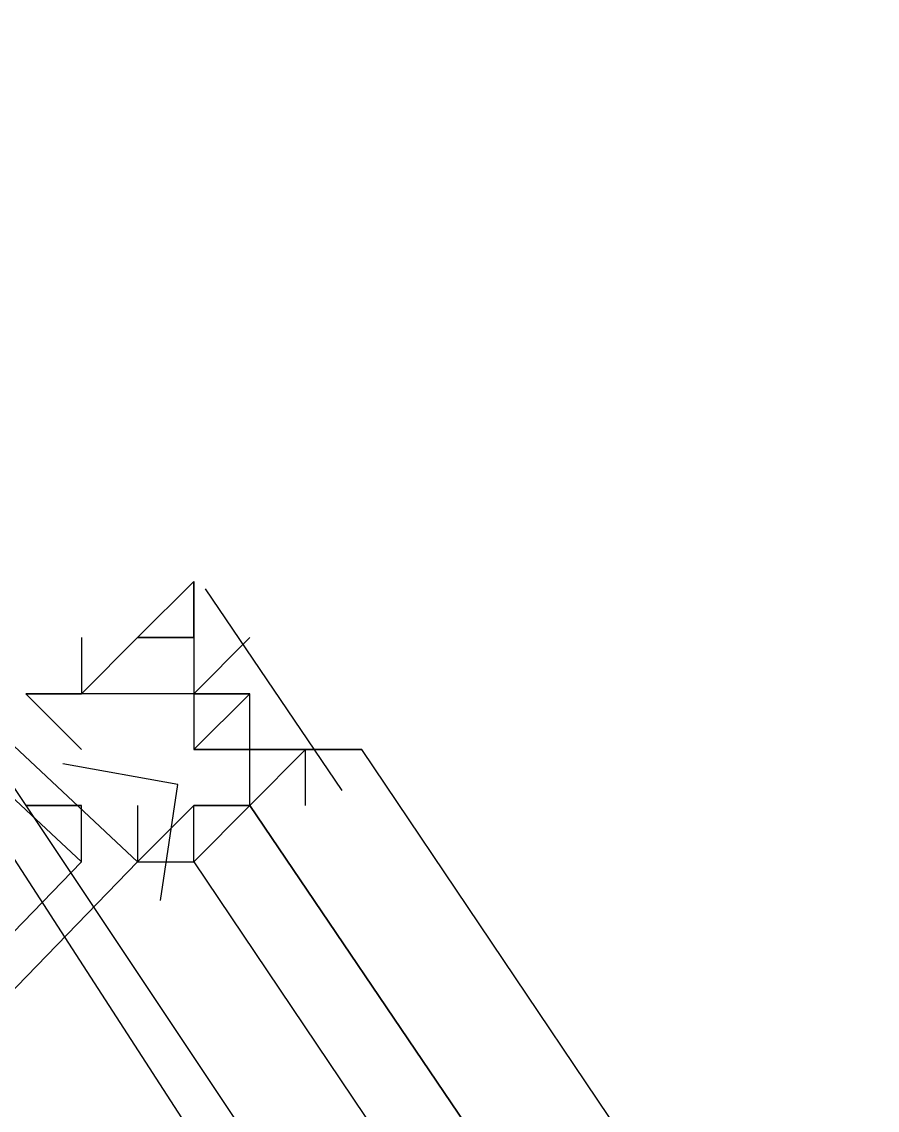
# Model space of a CAD drawing. Header units: feet. Extents: x -84 to 198, y -22 to 181.
# Drawn here: x 120.0658 to 120.2694, y 56.1452 to 56.4044 of the extents above; entities that cross this region are included whole.
import ezdxf

# ---------------------------------------------------------------- set-up
doc = ezdxf.new("R2010")
doc.units = ezdxf.units.FT
doc.layers.add('A-LINEA', color=7, linetype='CONTINUOUS')

msp = doc.modelspace()

# ---------------------------------------------------------------- linework, layer by layer
at = {"layer": 'A-LINEA'}
for p, q in [((120.1067, 56.2711), (120.1067, 56.2711)), ((120.1067, 56.2711), (120.1067, 56.2711)), ((120.1067, 56.2711), (120.1067, 56.2711)), ((120.1067, 56.2711), (120.1067, 56.2711)), ((120.1067, 56.2711), (120.1067, 56.2711)), ((120.1067, 56.2578), (120.1067, 56.2711)), ((120.1067, 56.2578), (120.1067, 56.2711)), ((120.1067, 56.2711), (120.1067, 56.2711)), ((120.1067, 56.2578), (120.1067, 56.2711)), ((120.1067, 56.2578), (120.1067, 56.2711)), ((120.1067, 56.2711), (120.1067, 56.2711)), ((120.1067, 56.2711), (120.1067, 56.2711)), ((120.1067, 56.2711), (120.1067, 56.2711)), ((120.1067, 56.2711), (120.1067, 56.2711)), ((120.1067, 56.2711), (120.1067, 56.2578)), ((120.1067, 56.2711), (120.1067, 56.2578)), ((120.1067, 56.2711), (120.1067, 56.2711)), ((120.1067, 56.2711), (120.1067, 56.2711)), ((120.1067, 56.2711), (120.1067, 56.2711)), ((120.1067, 56.2711), (120.1067, 56.2711)), ((120.1067, 56.2711), (120.1067, 56.2711)), ((120.1067, 56.2711), (120.1067, 56.2711)), ((120.1067, 56.2578), (120.1067, 56.2711)), ((120.1067, 56.2578), (120.1067, 56.2711)), ((120.1067, 56.2711), (120.1067, 56.2711)), ((120.1067, 56.2578), (120.1067, 56.2711)), ((120.1067, 56.2578), (120.1067, 56.2711)), ((120.1067, 56.2711), (120.1067, 56.2711)), ((120.1067, 56.2711), (120.1067, 56.2711)), ((120.1067, 56.2711), (120.1067, 56.2711)), ((120.1067, 56.2711), (120.1067, 56.2711)), ((120.1067, 56.2711), (120.1067, 56.2578)), ((120.1067, 56.2711), (120.1067, 56.2578)), ((120.1067, 56.2711), (120.1067, 56.2711)), ((120.1094, 56.2694), (120.1419, 56.2214)), ((120.1094, 56.2694), (120.1419, 56.2214)), ((120.08, 56.2578), (120.08, 56.2578)), ((120.08, 56.2578), (120.08, 56.2444)), ((120.08, 56.2578), (120.08, 56.2578)), ((120.08, 56.2578), (120.08, 56.2444)), ((120.0933, 56.2578), (120.0933, 56.2578)), ((120.0933, 56.2578), (120.0933, 56.2578)), ((120.0933, 56.2578), (120.0933, 56.2578)), ((120.0933, 56.2578), (120.0933, 56.2578)), ((120.0933, 56.2578), (120.0933, 56.2578)), ((120.0933, 56.2578), (120.0933, 56.2578)), ((120.0933, 56.2578), (120.0933, 56.2578)), ((120.0933, 56.2578), (120.0933, 56.2578)), ((120.0933, 56.2578), (120.0933, 56.2578)), ((120.0933, 56.2578), (120.0933, 56.2578)), ((120.0933, 56.2578), (120.0933, 56.2578)), ((120.0933, 56.2578), (120.0933, 56.2578)), ((120.0933, 56.2578), (120.0933, 56.2578)), ((120.0933, 56.2578), (120.0933, 56.2578)), ((120.0933, 56.2578), (120.0933, 56.2578)), ((120.0933, 56.2578), (120.0933, 56.2578)), ((120.0933, 56.2578), (120.0933, 56.2578)), ((120.0933, 56.2578), (120.0933, 56.2578)), ((120.0933, 56.2578), (120.0933, 56.2578)), ((120.1067, 56.2578), (120.0933, 56.2578)), ((120.0933, 56.2578), (120.1067, 56.2578)), ((120.0933, 56.2578), (120.0933, 56.2578)), ((120.0933, 56.2578), (120.0933, 56.2578)), ((120.0933, 56.2578), (120.1067, 56.2578)), ((120.0933, 56.2578), (120.0933, 56.2578)), ((120.0933, 56.2578), (120.0933, 56.2578)), ((120.0933, 56.2578), (120.0933, 56.2578)), ((120.0933, 56.2578), (120.0933, 56.2578)), ((120.0933, 56.2578), (120.0933, 56.2578)), ((120.0933, 56.2578), (120.0933, 56.2578)), ((120.0933, 56.2578), (120.0933, 56.2578)), ((120.0933, 56.2578), (120.0933, 56.2578)), ((120.0933, 56.2578), (120.0933, 56.2578)), ((120.0933, 56.2578), (120.0933, 56.2578)), ((120.0933, 56.2578), (120.0933, 56.2578)), ((120.0933, 56.2578), (120.0933, 56.2578)), ((120.0933, 56.2578), (120.0933, 56.2578)), ((120.0933, 56.2578), (120.0933, 56.2578)), ((120.0933, 56.2578), (120.0933, 56.2578)), ((120.0933, 56.2578), (120.0933, 56.2578)), ((120.0933, 56.2578), (120.0933, 56.2578)), ((120.0933, 56.2578), (120.0933, 56.2578)), ((120.0933, 56.2578), (120.0933, 56.2578)), ((120.0933, 56.2578), (120.0933, 56.2578)), ((120.1067, 56.2578), (120.0933, 56.2578)), ((120.0933, 56.2578), (120.1067, 56.2578)), ((120.0933, 56.2578), (120.0933, 56.2578)), ((120.0933, 56.2578), (120.0933, 56.2578)), ((120.0933, 56.2578), (120.1067, 56.2578)), ((120.0933, 56.2578), (120.0933, 56.2578)), ((120.1067, 56.2578), (120.1067, 56.2578)), ((120.1067, 56.2578), (120.1067, 56.2578)), ((120.1067, 56.2578), (120.1067, 56.2578)), ((120.1067, 56.2578), (120.1067, 56.2578)), ((120.1067, 56.2578), (120.1067, 56.2578)), ((120.1067, 56.2578), (120.1067, 56.2578)), ((120.1067, 56.2578), (120.1067, 56.2578)), ((120.1067, 56.2578), (120.1067, 56.2578)), ((120.1067, 56.2578), (120.1067, 56.2578)), ((120.1067, 56.2578), (120.1067, 56.2578)), ((120.1067, 56.2578), (120.1067, 56.2578)), ((120.1067, 56.2578), (120.1067, 56.2578)), ((120.1067, 56.2578), (120.1067, 56.2578)), ((120.1067, 56.2578), (120.1067, 56.2578)), ((120.1067, 56.2578), (120.1067, 56.2578)), ((120.1067, 56.2578), (120.1067, 56.2578)), ((120.1067, 56.2578), (120.1067, 56.2578)), ((120.1067, 56.2578), (120.1067, 56.2578)), ((120.1067, 56.2578), (120.1067, 56.2578)), ((120.1067, 56.2578), (120.1067, 56.2578)), ((120.12, 56.2578), (120.1067, 56.2444)), ((120.1067, 56.2578), (120.1067, 56.2578)), ((120.1067, 56.2578), (120.1067, 56.2578)), ((120.1067, 56.2578), (120.1067, 56.2578)), ((120.1067, 56.2578), (120.1067, 56.2578)), ((120.1067, 56.2578), (120.1067, 56.2578)), ((120.1067, 56.2578), (120.1067, 56.2578)), ((120.1067, 56.2578), (120.1067, 56.2578)), ((120.1067, 56.2578), (120.1067, 56.2578)), ((120.1067, 56.2578), (120.1067, 56.2578)), ((120.1067, 56.2578), (120.1067, 56.2578)), ((120.1067, 56.2578), (120.1067, 56.2578)), ((120.1067, 56.2578), (120.1067, 56.2578)), ((120.1067, 56.2578), (120.1067, 56.2578)), ((120.1067, 56.2578), (120.1067, 56.2578)), ((120.1067, 56.2578), (120.1067, 56.2578)), ((120.1067, 56.2578), (120.1067, 56.2578)), ((120.1067, 56.2578), (120.1067, 56.2578)), ((120.1067, 56.2578), (120.1067, 56.2578)), ((120.1067, 56.2578), (120.1067, 56.2578)), ((120.1067, 56.2578), (120.1067, 56.2578)), ((120.1067, 56.2578), (120.1067, 56.2578)), ((120.1067, 56.2578), (120.1067, 56.2578)), ((120.1067, 56.2578), (120.1067, 56.2578)), ((120.1067, 56.2578), (120.1067, 56.2578)), ((120.1067, 56.2578), (120.1067, 56.2578)), ((120.1067, 56.2578), (120.1067, 56.2578)), ((120.12, 56.2578), (120.1067, 56.2444)), ((120.1067, 56.2578), (120.1067, 56.2578)), ((120.1067, 56.2578), (120.1067, 56.2578)), ((120.1067, 56.2578), (120.1067, 56.2578)), ((120.1067, 56.2578), (120.1067, 56.2578)), ((120.1067, 56.2578), (120.1067, 56.2578)), ((120.1067, 56.2578), (120.1067, 56.2578)), ((120.12, 56.2578), (120.12, 56.2578)), ((120.12, 56.2578), (120.12, 56.2578)), ((120.12, 56.2578), (120.12, 56.2578)), ((120.12, 56.2578), (120.12, 56.2578)), ((120.12, 56.2578), (120.12, 56.2578)), ((120.12, 56.2578), (120.12, 56.2578)), ((120.12, 56.2578), (120.12, 56.2578)), ((120.12, 56.2578), (120.12, 56.2578)), ((120.12, 56.2578), (120.12, 56.2578)), ((120.12, 56.2578), (120.12, 56.2578)), ((120.12, 56.2578), (120.12, 56.2578)), ((120.12, 56.2578), (120.12, 56.2578)), ((120.0667, 56.2444), (120.08, 56.2444)), ((120.0667, 56.2444), (120.08, 56.2444)), ((120.0933, 56.2444), (120.08, 56.2444)), ((120.08, 56.2444), (120.08, 56.2444)), ((120.08, 56.2444), (120.08, 56.2444)), ((120.08, 56.2444), (120.08, 56.2444)), ((120.08, 56.2444), (120.08, 56.2444)), ((120.08, 56.2444), (120.08, 56.2444)), ((120.08, 56.2444), (120.08, 56.2444)), ((120.08, 56.2444), (120.08, 56.2444)), ((120.0933, 56.2444), (120.08, 56.2444)), ((120.08, 56.2444), (120.08, 56.2444)), ((120.08, 56.2444), (120.08, 56.2444)), ((120.08, 56.2444), (120.08, 56.2444)), ((120.08, 56.2444), (120.08, 56.2444)), ((120.08, 56.2444), (120.08, 56.2444)), ((120.08, 56.2444), (120.08, 56.2444)), ((120.08, 56.2444), (120.08, 56.2444)), ((120.0933, 56.2444), (120.0933, 56.2444)), ((120.0933, 56.2444), (120.0933, 56.2444)), ((120.0933, 56.2444), (120.0933, 56.2444)), ((120.0933, 56.2444), (120.0933, 56.2444)), ((120.0933, 56.2444), (120.0933, 56.2444)), ((120.0933, 56.2444), (120.0933, 56.2444)), ((120.0933, 56.2444), (120.0933, 56.2444)), ((120.0933, 56.2444), (120.0933, 56.2444)), ((120.0933, 56.2444), (120.0933, 56.2444)), ((120.0933, 56.2444), (120.0933, 56.2444)), ((120.0933, 56.2444), (120.0933, 56.2444)), ((120.0933, 56.2444), (120.0933, 56.2444)), ((120.0933, 56.2444), (120.0933, 56.2444)), ((120.0933, 56.2444), (120.0933, 56.2444)), ((120.0933, 56.2444), (120.0933, 56.2444)), ((120.1067, 56.2444), (120.0933, 56.2444)), ((120.0933, 56.2444), (120.0933, 56.2444)), ((120.0933, 56.2444), (120.0933, 56.2444)), ((120.0933, 56.2444), (120.0933, 56.2444)), ((120.0933, 56.2444), (120.0933, 56.2444)), ((120.0933, 56.2444), (120.0933, 56.2444)), ((120.0933, 56.2444), (120.0933, 56.2444)), ((120.0933, 56.2444), (120.0933, 56.2444)), ((120.0933, 56.2444), (120.0933, 56.2444)), ((120.0933, 56.2444), (120.0933, 56.2444)), ((120.0933, 56.2444), (120.0933, 56.2444)), ((120.0933, 56.2444), (120.0933, 56.2444)), ((120.0933, 56.2444), (120.0933, 56.2444)), ((120.0933, 56.2444), (120.0933, 56.2444)), ((120.0933, 56.2444), (120.0933, 56.2444)), ((120.0933, 56.2444), (120.0933, 56.2444)), ((120.0933, 56.2444), (120.0933, 56.2444)), ((120.0933, 56.2444), (120.0933, 56.2444)), ((120.0933, 56.2444), (120.0933, 56.2444)), ((120.0933, 56.2444), (120.0933, 56.2444)), ((120.0933, 56.2444), (120.0933, 56.2444)), ((120.0933, 56.2444), (120.0933, 56.2444)), ((120.0933, 56.2444), (120.0933, 56.2444)), ((120.0933, 56.2444), (120.0933, 56.2444)), ((120.0933, 56.2444), (120.0933, 56.2444)), ((120.1067, 56.2444), (120.0933, 56.2444)), ((120.0933, 56.2444), (120.0933, 56.2444)), ((120.0933, 56.2444), (120.0933, 56.2444)), ((120.0933, 56.2444), (120.0933, 56.2444)), ((120.0933, 56.2444), (120.0933, 56.2444)), ((120.0933, 56.2444), (120.0933, 56.2444)), ((120.0933, 56.2444), (120.0933, 56.2444)), ((120.0933, 56.2444), (120.0933, 56.2444)), ((120.0933, 56.2444), (120.0933, 56.2444)), ((120.0933, 56.2444), (120.0933, 56.2444)), ((120.1067, 56.2444), (120.12, 56.2444)), ((120.1067, 56.2444), (120.1067, 56.2444)), ((120.1067, 56.2444), (120.1067, 56.2444)), ((120.1067, 56.2444), (120.1067, 56.2444)), ((120.1067, 56.2444), (120.1067, 56.2444)), ((120.1067, 56.2444), (120.1067, 56.2444)), ((120.1067, 56.2444), (120.1067, 56.2444)), ((120.1067, 56.2444), (120.1067, 56.2444)), ((120.1067, 56.2444), (120.1067, 56.2444)), ((120.1067, 56.2444), (120.1067, 56.2444)), ((120.1067, 56.2444), (120.1067, 56.2444)), ((120.1067, 56.2444), (120.1067, 56.2444)), ((120.1067, 56.2444), (120.1067, 56.2444)), ((120.1067, 56.2444), (120.1067, 56.2444)), ((120.1067, 56.2444), (120.1067, 56.2444)), ((120.1067, 56.2444), (120.1067, 56.2444)), ((120.1067, 56.2444), (120.1067, 56.2444)), ((120.1067, 56.2444), (120.1067, 56.2444)), ((120.1067, 56.2444), (120.1067, 56.2444)), ((120.1067, 56.2444), (120.1067, 56.2444)), ((120.1067, 56.2444), (120.1067, 56.2444)), ((120.12, 56.2444), (120.1067, 56.2444)), ((120.12, 56.2444), (120.1067, 56.2311)), ((120.1067, 56.2444), (120.1067, 56.2444)), ((120.1067, 56.2444), (120.1067, 56.2311)), ((120.1067, 56.2444), (120.1067, 56.2444)), ((120.1067, 56.2444), (120.12, 56.2444)), ((120.1067, 56.2444), (120.1067, 56.2444)), ((120.1067, 56.2444), (120.12, 56.2444)), ((120.1067, 56.2444), (120.1067, 56.2444)), ((120.1067, 56.2444), (120.12, 56.2444)), ((120.1067, 56.2444), (120.1067, 56.2444)), ((120.1067, 56.2444), (120.1067, 56.2444)), ((120.1067, 56.2444), (120.1067, 56.2444)), ((120.1067, 56.2444), (120.1067, 56.2444)), ((120.1067, 56.2444), (120.1067, 56.2444)), ((120.1067, 56.2444), (120.1067, 56.2444)), ((120.1067, 56.2444), (120.1067, 56.2444)), ((120.1067, 56.2444), (120.1067, 56.2444)), ((120.1067, 56.2444), (120.1067, 56.2444)), ((120.1067, 56.2444), (120.1067, 56.2444)), ((120.1067, 56.2444), (120.1067, 56.2444)), ((120.1067, 56.2444), (120.1067, 56.2444)), ((120.1067, 56.2444), (120.1067, 56.2444)), ((120.1067, 56.2444), (120.1067, 56.2444)), ((120.1067, 56.2444), (120.1067, 56.2444)), ((120.1067, 56.2444), (120.1067, 56.2444)), ((120.1067, 56.2444), (120.1067, 56.2444)), ((120.1067, 56.2444), (120.1067, 56.2444)), ((120.1067, 56.2444), (120.1067, 56.2444)), ((120.1067, 56.2444), (120.1067, 56.2444)), ((120.12, 56.2444), (120.1067, 56.2444)), ((120.12, 56.2444), (120.1067, 56.2311)), ((120.1067, 56.2444), (120.1067, 56.2444)), ((120.1067, 56.2444), (120.1067, 56.2311)), ((120.1067, 56.2444), (120.1067, 56.2444)), ((120.1067, 56.2444), (120.12, 56.2444)), ((120.1067, 56.2444), (120.1067, 56.2444)), ((120.1067, 56.2444), (120.12, 56.2444)), ((120.1067, 56.2444), (120.1067, 56.2444)), ((120.12, 56.2444), (120.12, 56.2444)), ((120.12, 56.2311), (120.12, 56.2444)), ((120.12, 56.2444), (120.12, 56.2444)), ((120.12, 56.2444), (120.12, 56.2444)), ((120.12, 56.2444), (120.12, 56.2444)), ((120.12, 56.2444), (120.12, 56.2444)), ((120.12, 56.2444), (120.12, 56.2444)), ((120.12, 56.2444), (120.12, 56.2444)), ((120.12, 56.2444), (120.12, 56.2444)), ((120.12, 56.2444), (120.12, 56.2444)), ((120.12, 56.2444), (120.12, 56.2444)), ((120.12, 56.2444), (120.12, 56.2444)), ((120.12, 56.2444), (120.12, 56.2444)), ((120.12, 56.2444), (120.12, 56.2444)), ((120.12, 56.2444), (120.12, 56.2444)), ((120.12, 56.2444), (120.12, 56.2444)), ((120.12, 56.2444), (120.12, 56.2444)), ((120.12, 56.2444), (120.12, 56.2444)), ((120.12, 56.2444), (120.12, 56.2444)), ((120.12, 56.2444), (120.12, 56.2444)), ((120.12, 56.2444), (120.12, 56.2444)), ((120.12, 56.2444), (120.12, 56.2444)), ((120.12, 56.2444), (120.12, 56.2444)), ((120.12, 56.2444), (120.12, 56.2444)), ((120.12, 56.2311), (120.12, 56.2444)), ((120.12, 56.2444), (120.12, 56.2444)), ((120.12, 56.2444), (120.12, 56.2444)), ((120.12, 56.2444), (120.12, 56.2444)), ((120.12, 56.2444), (120.12, 56.2444)), ((120.12, 56.2444), (120.12, 56.2444)), ((120.12, 56.2444), (120.12, 56.2444)), ((120.12, 56.2444), (120.12, 56.2444)), ((120.12, 56.2444), (120.12, 56.2444)), ((120.12, 56.2444), (120.12, 56.2444)), ((120.12, 56.2444), (120.12, 56.2444)), ((120.12, 56.2444), (120.12, 56.2444)), ((120.12, 56.2444), (120.12, 56.2444)), ((120.12, 56.2444), (120.12, 56.2444)), ((120.12, 56.2444), (120.12, 56.2444)), ((120.12, 56.2444), (120.12, 56.2444)), ((120.12, 56.2444), (120.12, 56.2444)), ((120.12, 56.2444), (120.12, 56.2444)), ((120.12, 56.2444), (120.12, 56.2444)), ((120.12, 56.2444), (120.12, 56.2444)), ((120.12, 56.2444), (120.12, 56.2444)), ((120.12, 56.2444), (120.12, 56.2444)), ((120.1067, 56.2311), (120.1067, 56.2311)), ((120.1067, 56.2311), (120.1067, 56.2311)), ((120.1067, 56.2311), (120.1067, 56.2311)), ((120.1067, 56.2311), (120.1067, 56.2311)), ((120.1067, 56.2311), (120.1067, 56.2311)), ((120.12, 56.2311), (120.1067, 56.2311)), ((120.12, 56.2311), (120.1067, 56.2311)), ((120.1067, 56.2311), (120.1067, 56.2311)), ((120.1067, 56.2311), (120.1067, 56.2311)), ((120.12, 56.2311), (120.1067, 56.2311)), ((120.1067, 56.2311), (120.1067, 56.2311)), ((120.1067, 56.2311), (120.1067, 56.2311)), ((120.1067, 56.2311), (120.1067, 56.2311)), ((120.1067, 56.2311), (120.1067, 56.2311)), ((120.1067, 56.2311), (120.1067, 56.2311)), ((120.1067, 56.2311), (120.1067, 56.2311)), ((120.1067, 56.2311), (120.1067, 56.2311)), ((120.1067, 56.2311), (120.1067, 56.2311)), ((120.1067, 56.2311), (120.1067, 56.2311)), ((120.1067, 56.2311), (120.1067, 56.2311)), ((120.1067, 56.2311), (120.1067, 56.2311)), ((120.1067, 56.2311), (120.1067, 56.2311)), ((120.1067, 56.2311), (120.1067, 56.2311)), ((120.1067, 56.2311), (120.1067, 56.2311)), ((120.12, 56.2311), (120.1067, 56.2311)), ((120.12, 56.2311), (120.1067, 56.2311)), ((120.1067, 56.2311), (120.1067, 56.2311)), ((120.1067, 56.2311), (120.1067, 56.2311)), ((120.12, 56.2311), (120.1067, 56.2311)), ((120.1067, 56.2311), (120.1067, 56.2311)), ((120.1067, 56.2311), (120.1067, 56.2311)), ((120.1067, 56.2311), (120.1067, 56.2311)), ((120.1067, 56.2311), (120.1067, 56.2311)), ((120.1067, 56.2311), (120.1067, 56.2311)), ((120.1067, 56.2311), (120.1067, 56.2311)), ((120.1067, 56.2311), (120.1067, 56.2311)), ((120.1067, 56.2311), (120.1067, 56.2311)), ((120.1067, 56.2311), (120.1067, 56.2311)), ((120.12, 56.2311), (120.12, 56.2311)), ((120.12, 56.2311), (120.1333, 56.2311)), ((120.12, 56.2311), (120.12, 56.2311)), ((120.12, 56.2311), (120.12, 56.2311)), ((120.12, 56.2311), (120.12, 56.2311)), ((120.12, 56.2311), (120.12, 56.2311)), ((120.12, 56.2311), (120.12, 56.2311)), ((120.12, 56.2311), (120.12, 56.2311)), ((120.12, 56.2311), (120.12, 56.2311)), ((120.12, 56.2311), (120.12, 56.2311)), ((120.12, 56.2311), (120.12, 56.2311)), ((120.12, 56.2311), (120.12, 56.2311)), ((120.12, 56.2311), (120.12, 56.2311)), ((120.12, 56.2311), (120.12, 56.2311)), ((120.12, 56.2311), (120.12, 56.2311)), ((120.12, 56.2311), (120.12, 56.2311)), ((120.12, 56.2311), (120.12, 56.2311)), ((120.12, 56.2178), (120.12, 56.2311)), ((120.12, 56.2311), (120.12, 56.2311)), ((120.12, 56.2311), (120.12, 56.2311)), ((120.12, 56.2311), (120.12, 56.2311)), ((120.12, 56.2311), (120.12, 56.2311)), ((120.12, 56.2311), (120.1333, 56.2311)), ((120.12, 56.2311), (120.12, 56.2311)), ((120.12, 56.2311), (120.12, 56.2311)), ((120.12, 56.2311), (120.1333, 56.2311)), ((120.12, 56.2311), (120.12, 56.2311)), ((120.12, 56.2311), (120.12, 56.2311)), ((120.12, 56.2311), (120.12, 56.2311)), ((120.12, 56.2311), (120.1333, 56.2311)), ((120.12, 56.2311), (120.12, 56.2311)), ((120.12, 56.2311), (120.12, 56.2311)), ((120.12, 56.2311), (120.12, 56.2311)), ((120.12, 56.2311), (120.12, 56.2311)), ((120.12, 56.2311), (120.12, 56.2311)), ((120.12, 56.2311), (120.12, 56.2311)), ((120.12, 56.2311), (120.12, 56.2311)), ((120.12, 56.2311), (120.12, 56.2311)), ((120.12, 56.2311), (120.12, 56.2311)), ((120.12, 56.2311), (120.12, 56.2311)), ((120.12, 56.2311), (120.12, 56.2311)), ((120.12, 56.2311), (120.12, 56.2311)), ((120.12, 56.2311), (120.12, 56.2311)), ((120.12, 56.2311), (120.12, 56.2311)), ((120.12, 56.2311), (120.12, 56.2311)), ((120.12, 56.2178), (120.12, 56.2311)), ((120.12, 56.2311), (120.12, 56.2311)), ((120.12, 56.2311), (120.12, 56.2311)), ((120.12, 56.2311), (120.12, 56.2311)), ((120.12, 56.2311), (120.12, 56.2311)), ((120.12, 56.2311), (120.1333, 56.2311)), ((120.12, 56.2311), (120.12, 56.2311)), ((120.12, 56.2311), (120.12, 56.2311)), ((120.12, 56.2311), (120.1333, 56.2311)), ((120.12, 56.2311), (120.12, 56.2311)), ((120.12, 56.2311), (120.12, 56.2311)), ((120.1333, 56.2311), (120.1333, 56.2311)), ((120.1333, 56.2311), (120.1333, 56.2311)), ((120.1333, 56.2311), (120.1333, 56.2311)), ((120.1333, 56.2311), (120.1333, 56.2311)), ((120.1333, 56.2311), (120.1333, 56.2311)), ((120.1333, 56.2311), (120.1333, 56.2311)), ((120.1333, 56.2311), (120.1333, 56.2311)), ((120.1333, 56.2311), (120.1333, 56.2311)), ((120.1333, 56.2311), (120.1333, 56.2311)), ((120.1333, 56.2311), (120.1333, 56.2311)), ((120.1333, 56.2311), (120.1333, 56.2311)), ((120.1333, 56.2311), (120.1333, 56.2311)), ((120.1333, 56.2178), (120.1333, 56.2311)), ((120.1333, 56.2311), (120.1333, 56.2311)), ((120.1333, 56.2311), (120.1333, 56.2311)), ((120.1333, 56.2311), (120.1333, 56.2311)), ((120.1333, 56.2311), (120.1333, 56.2311)), ((120.1333, 56.2311), (120.1333, 56.2311)), ((120.1333, 56.2311), (120.1333, 56.2311)), ((120.1333, 56.2311), (120.1333, 56.2311)), ((120.1333, 56.2311), (120.1333, 56.2311)), ((120.1333, 56.2311), (120.1333, 56.2311)), ((120.1333, 56.2311), (120.1333, 56.2311)), ((120.1333, 56.2311), (120.1333, 56.2311)), ((120.1333, 56.2311), (120.1333, 56.2311)), ((120.1333, 56.2311), (120.1333, 56.2311)), ((120.1333, 56.2311), (120.1333, 56.2311)), ((120.1333, 56.2178), (120.1333, 56.2311)), ((120.1333, 56.2311), (120.1333, 56.2311)), ((120.1333, 56.2311), (120.1333, 56.2311)), ((120.1067, 56.2178), (120.1067, 56.2178)), ((120.1067, 56.2178), (120.12, 56.2178)), ((120.1067, 56.2178), (120.1067, 56.2178)), ((120.1067, 56.2178), (120.1067, 56.2178)), ((120.1067, 56.2178), (120.1067, 56.2178)), ((120.1067, 56.2178), (120.1067, 56.2178)), ((120.1067, 56.2178), (120.1067, 56.2178)), ((120.1067, 56.2178), (120.1067, 56.2178)), ((120.1067, 56.2178), (120.1067, 56.2178)), ((120.1067, 56.2178), (120.1067, 56.2178)), ((120.1067, 56.2044), (120.1067, 56.2178)), ((120.1067, 56.2178), (120.1067, 56.2178)), ((120.1067, 56.2044), (120.1067, 56.2178)), ((120.1067, 56.2178), (120.1067, 56.2178)), ((120.1067, 56.2178), (120.1067, 56.2178)), ((120.1067, 56.2178), (120.1067, 56.2178)), ((120.1067, 56.2178), (120.1067, 56.2178)), ((120.12, 56.2178), (120.1067, 56.2178)), ((120.1067, 56.2178), (120.1067, 56.2178)), ((120.1067, 56.2178), (120.1067, 56.2178)), ((120.1067, 56.2178), (120.12, 56.2178)), ((120.1067, 56.2178), (120.1067, 56.2178)), ((120.1067, 56.2178), (120.1067, 56.2178)), ((120.1067, 56.2178), (120.1067, 56.2178)), ((120.1067, 56.2178), (120.1067, 56.2178)), ((120.1067, 56.2178), (120.1067, 56.2178)), ((120.1067, 56.2178), (120.1067, 56.2178)), ((120.1067, 56.2178), (120.1067, 56.2178)), ((120.1067, 56.2178), (120.1067, 56.2178)), ((120.1067, 56.2044), (120.1067, 56.2178)), ((120.1067, 56.2178), (120.1067, 56.2178)), ((120.1067, 56.2044), (120.1067, 56.2178)), ((120.1067, 56.2178), (120.1067, 56.2178)), ((120.1067, 56.2178), (120.1067, 56.2178)), ((120.1067, 56.2178), (120.1067, 56.2178)), ((120.1067, 56.2178), (120.1067, 56.2178)), ((120.12, 56.2178), (120.1067, 56.2178)), ((120.1067, 56.2178), (120.1067, 56.2178)), ((120.12, 56.2178), (120.12, 56.2178)), ((120.12, 56.2178), (120.12, 56.2178)), ((120.12, 56.2178), (120.12, 56.2178)), ((120.12, 56.2178), (120.12, 56.2178)), ((120.12, 56.2178), (120.12, 56.2178)), ((120.12, 56.2178), (120.12, 56.2178)), ((120.12, 56.2178), (120.12, 56.2178)), ((120.12, 56.2178), (120.12, 56.2178)), ((120.12, 56.2178), (120.12, 56.2178)), ((120.12, 56.2178), (120.12, 56.2178)), ((120.12, 56.2178), (120.12, 56.2178)), ((120.12, 56.2178), (120.12, 56.2178)), ((120.12, 56.2178), (120.12, 56.2178)), ((120.12, 56.2178), (120.12, 56.2178)), ((120.12, 56.2178), (120.12, 56.2178)), ((120.12, 56.2178), (120.12, 56.2178)), ((120.12, 56.2178), (120.12, 56.2178)), ((120.12, 56.2178), (120.12, 56.2178)), ((120.12, 56.2178), (120.12, 56.2178)), ((120.12, 56.2178), (120.12, 56.2178)), ((120.12, 56.2178), (120.12, 56.2178)), ((120.12, 56.2178), (120.12, 56.2178)), ((120.12, 56.2178), (120.12, 56.2178)), ((120.12, 56.2178), (120.12, 56.2178)), ((120.12, 56.2178), (120.12, 56.2178)), ((120.12, 56.2178), (120.12, 56.2178)), ((120.12, 56.2178), (120.12, 56.2178)), ((120.12, 56.2178), (120.12, 56.2178)), ((120.12, 56.2178), (120.12, 56.2178)), ((120.12, 56.2178), (120.12, 56.2178)), ((120.12, 56.2178), (120.12, 56.2178)), ((120.12, 56.2178), (120.12, 56.2178)), ((120.12, 56.2178), (120.12, 56.2178)), ((120.12, 56.2178), (120.12, 56.2178)), ((120.12, 56.2178), (120.12, 56.2178)), ((120.12, 56.2178), (120.12, 56.2178)), ((120.12, 56.2178), (120.12, 56.2178)), ((120.12, 56.2178), (120.12, 56.2178)), ((120.12, 56.2178), (120.12, 56.2178)), ((120.12, 56.2178), (120.12, 56.2178)), ((120.12, 56.2178), (120.12, 56.2178)), ((120.12, 56.2178), (120.12, 56.2178)), ((120.12, 56.2178), (120.12, 56.2178)), ((120.12, 56.2178), (120.12, 56.2178)), ((120.12, 56.2178), (120.12, 56.2178)), ((120.12, 56.2178), (120.12, 56.2178)), ((120.12, 56.2178), (120.12, 56.2178)), ((120.12, 56.2178), (120.12, 56.2178)), ((120.1333, 56.2178), (120.1333, 56.2178)), ((120.1333, 56.2178), (120.1333, 56.2178)), ((120.0933, 56.2044), (120.0933, 56.2044)), ((120.0933, 56.2044), (120.0933, 56.2044)), ((120.1067, 56.2044), (120.1067, 56.2044)), ((120.1067, 56.2044), (120.1067, 56.2044)), ((120.1067, 56.2044), (120.1067, 56.2044)), ((120.1067, 56.2044), (120.1067, 56.2044)), ((120.1067, 56.2044), (120.1067, 56.2044)), ((120.1067, 56.2044), (120.1067, 56.2044)), ((120.1067, 56.2044), (120.1067, 56.2044)), ((120.1067, 56.2044), (120.1067, 56.2044)), ((120.1067, 56.2044), (120.1067, 56.2044)), ((120.1067, 56.2044), (120.1067, 56.2044)), ((120.1067, 56.2044), (120.1067, 56.2044)), ((120.1067, 56.2044), (120.1067, 56.2044))]:
    msp.add_line(p, q, dxfattribs=at)
for points in [[(119.48, 55.9911), (119.6933, 55.7911), (120.0933, 56.2044), (119.88, 56.4044), (119.48, 55.9911)], [(119.48, 55.9911), (119.6933, 55.7911), (120.0933, 56.2044), (119.88, 56.4044), (119.48, 55.9911)], [(119.4933, 55.9911), (119.6933, 55.8044), (120.08, 56.2044), (119.88, 56.3911), (119.4933, 55.9911)], [(119.4933, 55.9911), (119.6933, 55.8044), (120.08, 56.2044), (119.88, 56.3911), (119.4933, 55.9911)], [(119.6667, 55.7644), (119.5067, 56.0044), (119.9867, 56.3378), (120.1467, 56.0978), (119.6667, 55.7644)], [(119.6667, 55.7644), (119.5067, 56.0044), (119.9867, 56.3378), (120.1467, 56.0978), (119.6667, 55.7644)], [(119.6667, 55.7778), (119.52, 56.0044), (119.9867, 56.3244), (120.1333, 56.0978), (119.6667, 55.7778)], [(119.6667, 55.7778), (119.52, 56.0044), (119.9867, 56.3244), (120.1333, 56.0978), (119.6667, 55.7778)], [(120.1067, 56.2711), (120.0933, 56.2578), (120.08, 56.2444), (120.0667, 56.2444)], [(120.1067, 56.2711), (120.0933, 56.2578), (120.08, 56.2444), (120.0667, 56.2444)], [(120.1067, 56.2578), (120.1067, 56.2578), (120.1067, 56.2444)], [(120.1067, 56.2578), (120.1067, 56.2578), (120.1067, 56.2444)], [(120.08, 56.2311), (120.0667, 56.2444), (120.0667, 56.2444), (120.08, 56.2444), (120.08, 56.2444), (120.08, 56.2444)], [(120.08, 56.2311), (120.0667, 56.2444), (120.0667, 56.2444), (120.08, 56.2444), (120.08, 56.2444), (120.08, 56.2444)], [(120.0933, 56.2044), (120.1067, 56.2044), (120.12, 56.2178), (120.1333, 56.2311), (120.1467, 56.2311)], [(120.0933, 56.2044), (120.1067, 56.2044), (120.12, 56.2178), (120.1333, 56.2311), (120.1467, 56.2311)], [(120.12, 56.2311), (120.1067, 56.2311), (120.12, 56.2311), (120.1067, 56.2311)], [(120.12, 56.2311), (120.1067, 56.2311), (120.12, 56.2311)], [(120.1067, 56.2311), (120.1067, 56.2311), (120.1067, 56.2311), (120.1067, 56.2311)], [(120.12, 56.2311), (120.1067, 56.2311), (120.12, 56.2311), (120.1067, 56.2311)], [(120.12, 56.2311), (120.1067, 56.2311), (120.12, 56.2311)], [(120.1067, 56.2311), (120.1067, 56.2311), (120.1067, 56.2311), (120.1067, 56.2311)], [(122.0667, 53.3778), (120.1467, 56.2311), (120.1333, 56.2311), (120.12, 56.2178), (122.0533, 53.3644), (122.0667, 53.3644), (122.0667, 53.3778)], [(120.1333, 56.2311), (120.1333, 56.2311), (120.12, 56.2311), (120.12, 56.2311)], [(120.1333, 56.2311), (120.1333, 56.2311), (120.12, 56.2311)], [(122.0667, 53.3778), (120.1467, 56.2311), (120.1333, 56.2311), (120.12, 56.2178), (122.0533, 53.3644), (122.0667, 53.3644), (122.0667, 53.3778)], [(120.1333, 56.2311), (120.1333, 56.2311), (120.12, 56.2311), (120.12, 56.2311)], [(120.1333, 56.2311), (120.1333, 56.2311), (120.12, 56.2311)], [(120.0988, 56.1952), (120.1029, 56.2228), (120.0755, 56.2277)], [(120.0988, 56.1952), (120.1029, 56.2228), (120.0755, 56.2277)], [(120.08, 56.2044), (120.08, 56.2044), (120.08, 56.2178), (120.08, 56.2178), (120.08, 56.2178), (120.08, 56.2178), (120.0667, 56.2178), (120.08, 56.2178), (120.08, 56.2178), (120.08, 56.2178), (120.08, 56.2178)], [(120.08, 56.2044), (120.08, 56.2044), (120.08, 56.2178), (120.08, 56.2178), (120.08, 56.2178), (120.08, 56.2178), (120.0667, 56.2178), (120.08, 56.2178), (120.08, 56.2178), (120.08, 56.2178), (120.08, 56.2178)], [(120.0933, 56.2178), (120.0933, 56.2178), (120.0933, 56.2044), (120.0933, 56.2044), (120.1067, 56.2178), (120.1067, 56.2178)], [(120.0933, 56.2178), (120.0933, 56.2178), (120.0933, 56.2044), (120.0933, 56.2044), (120.1067, 56.2178), (120.1067, 56.2178)], [(122.04, 53.3511), (122.0533, 53.3644), (120.12, 56.2178), (120.1067, 56.2044), (122.0267, 53.3511), (122.04, 53.3511)], [(122.04, 53.3511), (122.0533, 53.3644), (120.12, 56.2178), (120.1067, 56.2044), (122.0267, 53.3511), (122.04, 53.3511)]]:
    msp.add_lwpolyline(points, dxfattribs=at)
msp.add_lwpolyline([(120.08, 56.2178), (120.08, 56.2178), (120.08, 56.2178), (120.08, 56.2178)], close=True, dxfattribs=at)
msp.add_lwpolyline([(120.08, 56.2178), (120.08, 56.2178), (120.08, 56.2178), (120.08, 56.2178)], close=True, dxfattribs=at)

doc.saveas('drawing.dxf')
